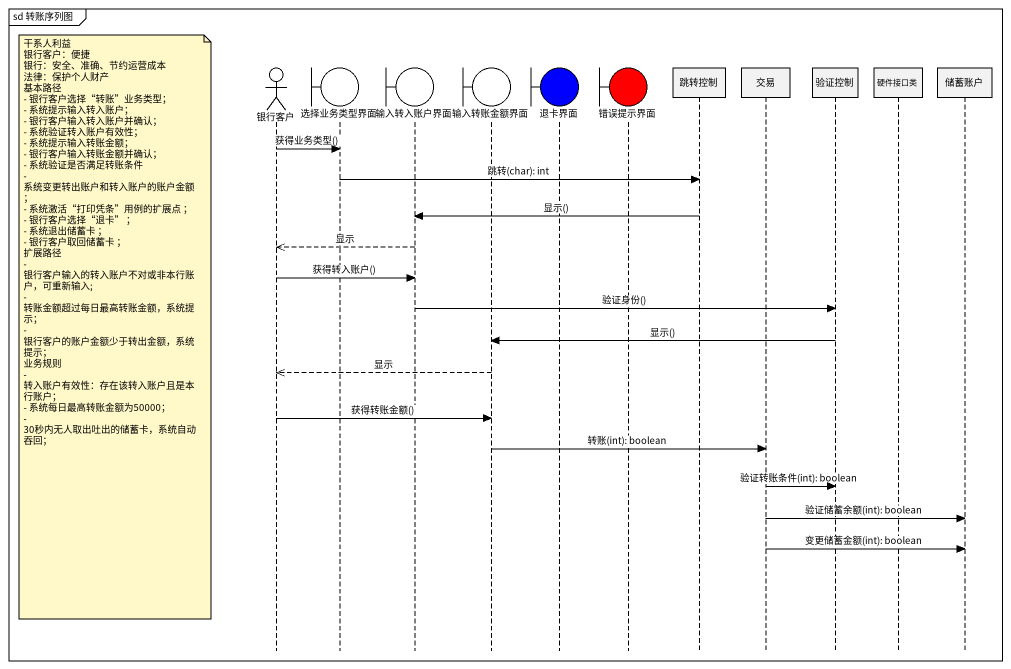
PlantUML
@startuml
mainframe sd 转账序列图
hide footbox
actor 银行客户
boundary 选择业务类型界面
boundary 输入转入账户界面
boundary 输入转账金额界面
boundary 退卡界面 #0000FF
boundary 错误提示界面 #FF0000
participant 跳转控制
participant 交易
participant 验证控制
participant 硬件接口类
participant 储蓄账户

银行客户 -> 选择业务类型界面 : 获得业务类型()
选择业务类型界面 -> 跳转控制 : 跳转(char): int
跳转控制 -> 输入转入账户界面 : 显示()
输入转入账户界面 -->> 银行客户 : 显示
银行客户 -> 输入转入账户界面 : 获得转入账户()
输入转入账户界面 -> 验证控制 : 验证身份()
note left of 银行客户
  干系人利益
  银行客户：便捷
  银行：安全、准确、节约运营成本
  法律：保护个人财产
  基本路径
  - 银行客户选择“转账”业务类型；
  - 系统提示输入转入账户；
  - 银行客户输入转入账户并确认；
  - 系统验证转入账户有效性；
  - 系统提示输入转账金额；
  - 银行客户输入转账金额并确认；
  - 系统验证是否满足转账条件
  - 系统变更转出账户和转入账户的账户金额 ；
  - 系统激活“打印凭条”用例的扩展点 ；
  - 银行客户选择“退卡” ；
  - 系统退出储蓄卡 ；
  - 银行客户取回储蓄卡 ；
  扩展路径
  - 银行客户输入的转入账户不对或非本行账户，可重新输入;
  - 转账金额超过每日最高转账金额，系统提示；
  - 银行客户的账户金额少于转出金额，系统提示；
  业务规则
  - 转入账户有效性：存在该转入账户且是本行账户；
  - 系统每日最高转账金额为50000；
  - 30秒内无人取出吐出的储蓄卡，系统自动吞回；
end note
验证控制 -> 输入转账金额界面 : 显示()
输入转账金额界面 -->> 银行客户 : 显示
银行客户 -> 输入转账金额界面 : 获得转账金额()
输入转账金额界面 -> 交易 : 转账(int): boolean
交易 -> 验证控制 : 验证转账条件(int): boolean
交易 -> 储蓄账户 : 验证储蓄余额(int): boolean
交易 -> 储蓄账户 : 变更储蓄金额(int): boolean
@enduml
